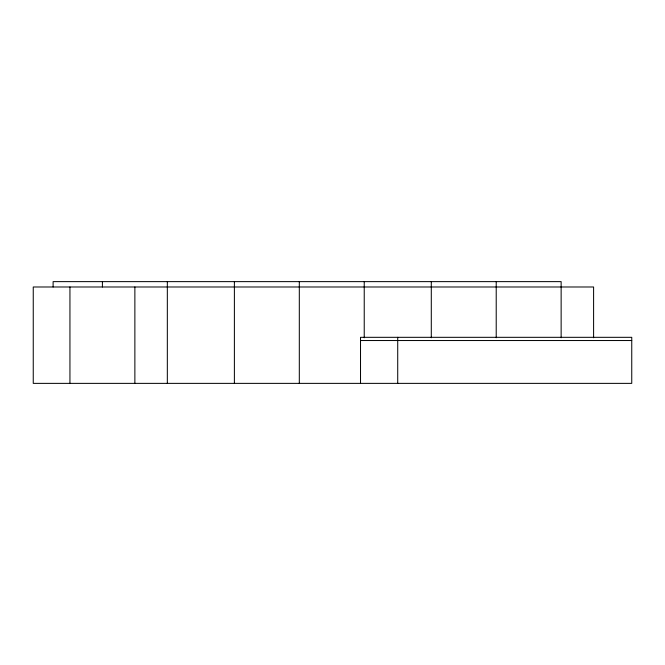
<?xml version="1.0" encoding="UTF-8"?>
<svg xmlns="http://www.w3.org/2000/svg" width="665" height="665" viewBox="0 0 665 665"><rect width="100%" height="100%" fill="white"/><g stroke="black" fill="none" stroke-linecap="round" stroke-linejoin="round"><path stroke-width="1" d="M360.521 340.53L631.75 340.53M593.596 337.77L593.596 286.989L33.25 286.989L33.25 383.373L631.75 383.373L631.75 337.321L360.521 337.321L360.521 383.373M561.135 337.77L561.135 281.627L53.109 281.627L53.109 286.989M496.215 281.627L496.215 337.77M431.294 281.627L431.294 337.77M397.72 337.321L397.72 383.373M364.229 281.627L364.229 337.77M299.308 281.627L299.308 383.373M234.388 281.627L234.388 383.373M167.331 281.627L167.331 383.373M134.87 286.989L134.87 383.373M102.41 281.627L102.41 286.989M69.941 286.989L69.941 383.373"/></g></svg>
